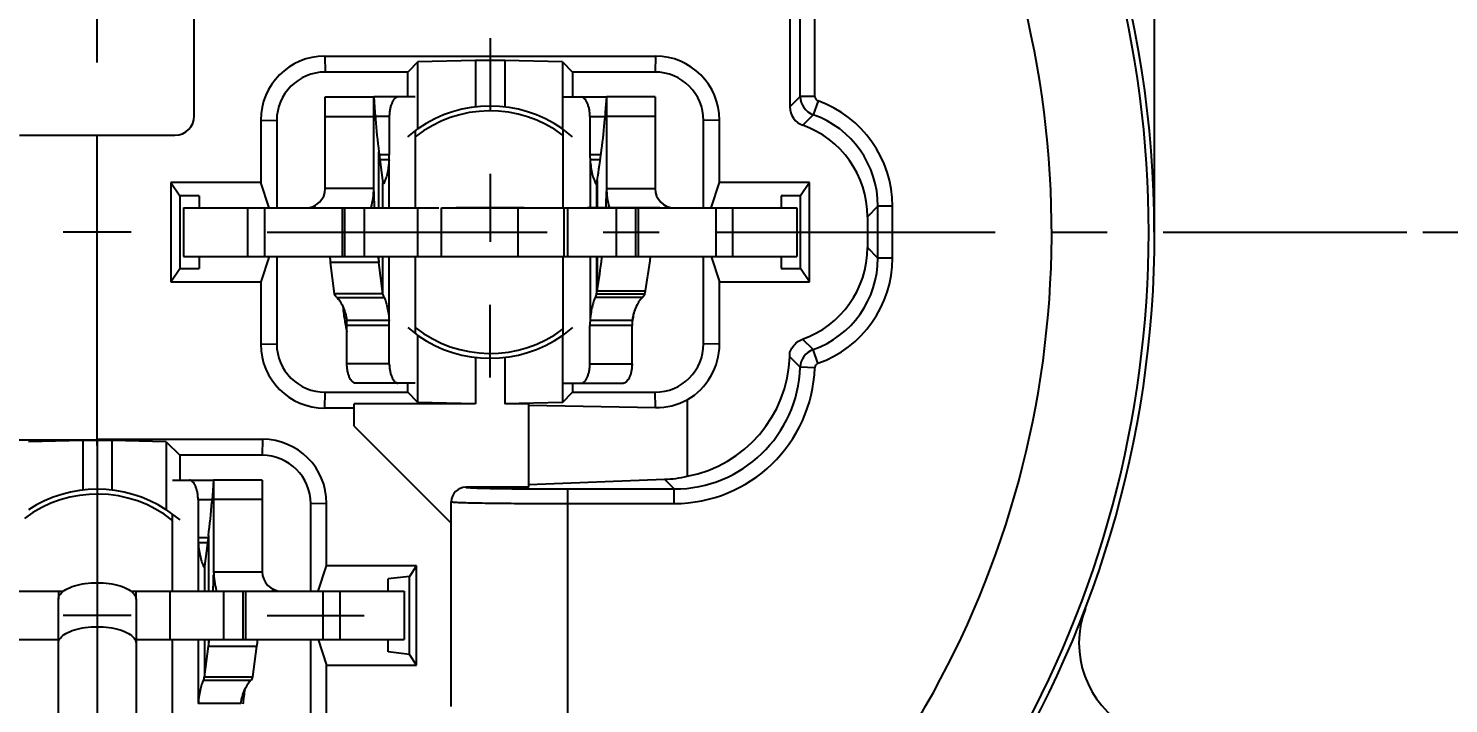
# Model space of a CAD drawing. Header units: millimetres. Extents: x 0 to 420, y 0 to 297.
# Drawn here: x 329.15 to 373.07, y 188.61 to 209.49 of the extents above; entities that cross this region are included whole.
import ezdxf

# ---------------------------------------------------------------- set-up
doc = ezdxf.new("R2010")
doc.units = ezdxf.units.MM
doc.header["$LTSCALE"] = 23.1
doc.linetypes.add('CENTER', pattern=[0.6, 0.375, -0.075, 0.075, -0.075])
doc.layers.get('0').update_dxf_attribs({"linetype": 'CONTINUOUS'})
for name, color, linetype in [('AUSFORMSCHRAEGEN', 7, 'CONTINUOUS'), ('BEZUGSACHSEN', 7, 'CONTINUOUS'), ('DEFAULT_1', 7, 'CENTER'), ('RUNDUNGEN', 7, 'CONTINUOUS'), ('ZEICHNUNGSBEMASSUNGEN', 7, 'CONTINUOUS')]:
    doc.layers.add(name, color=color, linetype=linetype)
doc.styles.get("Standard").update_dxf_attribs({"font": 'txt', "width": 0.7})
doc.dimstyles.new('DIMSTYLE_10', dxfattribs={"dimtxt": 3.5, "dimasz": 3.5, "dimexe": 0.18, "dimexo": 0.0625, "dimgap": 0.09, "dimtad": 1, "dimdec": 3, "dimlfac": 0.333333, "dimdsep": 46, "dimtxsty": 'STANDARD', "dimblk": '_FILLED', "dimblk1": '_FILLED', "dimblk2": '_FILLED', "dimcen": 0.09, "dimclrt": 5, "dimadec": 0, "dimazin": 0, "dimtp": 0.2, "dimtm": 0.2, "dimtfac": 1, "dimtdec": 3, "dimtofl": 0, "dimtmove": 0, "dimatfit": 3, "dimldrblk": '_FILLED', "dimfxl": 1, "dimtolj": 1, "dimarcsym": 0})
doc.dimstyles.new('DIMSTYLE_2', dxfattribs={"dimtxt": 3.5, "dimasz": 3.5, "dimexe": 0.18, "dimexo": 0.0625, "dimgap": 0.09, "dimtad": 1, "dimdec": 5, "dimlfac": 0.333333, "dimdsep": 46, "dimtxsty": 'STANDARD', "dimblk": '_FILLED', "dimblk1": '_FILLED', "dimblk2": '_FILLED', "dimcen": 0.09, "dimclrt": 5, "dimadec": 0, "dimazin": 0, "dimtp": 0.1, "dimtm": 0.1, "dimtfac": 1, "dimtdec": 5, "dimtofl": 0, "dimtmove": 0, "dimatfit": 3, "dimldrblk": '_FILLED', "dimfxl": 1, "dimtolj": 1, "dimarcsym": 0})

# ---------------------------------------------------------------- blocks, each defined once
blk = doc.blocks.new('_FILLED')
at = {"color": 0, "linetype": 'BYBLOCK'}
blk.add_solid([(0, 0), (-1, 0.125), (-1, -0.125)], dxfattribs=at)
blk = doc.blocks.new('*D3')
at = {"layer": 'ZEICHNUNGSBEMASSUNGEN', "color": 2, "linetype": 'CONTINUOUS'}
for p, q in [((361.478, 241.592), (386.585, 241.592)), ((385.085, 241.592), (385.085, 222.392)), ((385.085, 203.192), (385.085, 222.392)), ((372.278, 203.192), (386.585, 203.192))]:
    blk.add_line(p, q, dxfattribs=at)
at = {"layer": 'ZEICHNUNGSBEMASSUNGEN', "color": 2, "linetype": 'CONTINUOUS', "xscale": 3.5, "yscale": 3.5, "zscale": 3.5}
for p, rotation in [((385.085, 241.592), 90), ((385.085, 203.192), 270)]:
    blk.add_blockref('_FILLED', p, dxfattribs=dict(at, rotation=rotation))
at = {"layer": 'ZEICHNUNGSBEMASSUNGEN', "color": 5, "linetype": 'CONTINUOUS', "insert": (380.68, 222.392), "char_height": 3.5, "width": 28.5, "attachment_point": 2, "rotation": 90, "line_spacing_factor": 0.9}
blk.add_mtext('\\Q15.0;12,8{\\Ftxt.shx;\\W1.000000;\\H3.500000; }[.5039]', dxfattribs=at)
blk = doc.blocks.new('*D16')
at = {"layer": 'ZEICHNUNGSBEMASSUNGEN', "color": 2, "linetype": 'CONTINUOUS'}
for p, q in [((372.278, 203.192), (386.585, 203.192)), ((385.085, 203.192), (385.085, 184.442)), ((385.085, 165.692), (385.085, 184.442)), ((317.086, 165.692), (386.585, 165.692))]:
    blk.add_line(p, q, dxfattribs=at)
at = {"layer": 'ZEICHNUNGSBEMASSUNGEN', "color": 2, "linetype": 'CONTINUOUS', "xscale": 3.5, "yscale": 3.5, "zscale": 3.5}
for p, rotation in [((385.085, 203.192), 90.0000000087), ((385.085, 165.692), 270.0000000087)]:
    blk.add_blockref('_FILLED', p, dxfattribs=dict(at, rotation=rotation))
at = {"layer": 'ZEICHNUNGSBEMASSUNGEN', "color": 5, "linetype": 'CONTINUOUS', "insert": (380.68, 184.442), "char_height": 3.5, "width": 28, "attachment_point": 2, "rotation": 90, "line_spacing_factor": 0.9}
blk.add_mtext('\\Q15.0;12,5{\\Ftxt.shx;\\W1.000000;\\H3.500000; }[.4921]', dxfattribs=at)
blk = doc.blocks.new('*D17')
at = {"layer": 'ZEICHNUNGSBEMASSUNGEN', "color": 2, "linetype": 'CONTINUOUS'}
for p, q in [((293.778, 173.992), (293.778, 264.255)), ((331.278, 244.192), (331.278, 264.255)), ((293.778, 262.755), (312.528, 262.755)), ((331.278, 262.755), (312.528, 262.755))]:
    blk.add_line(p, q, dxfattribs=at)
at = {"layer": 'ZEICHNUNGSBEMASSUNGEN', "color": 2, "linetype": 'CONTINUOUS', "xscale": 3.5, "yscale": 3.5, "zscale": 3.5, "rotation": 180}
blk.add_blockref('_FILLED', (293.778, 262.755), dxfattribs=at)
at = {"layer": 'ZEICHNUNGSBEMASSUNGEN', "color": 2, "linetype": 'CONTINUOUS', "xscale": 3.5, "yscale": 3.5, "zscale": 3.5}
blk.add_blockref('_FILLED', (331.278, 262.755), dxfattribs=at)
at = {"layer": 'ZEICHNUNGSBEMASSUNGEN', "color": 5, "linetype": 'CONTINUOUS', "insert": (312.528, 267.161), "char_height": 3.5, "width": 26, "attachment_point": 2, "line_spacing_factor": 0.9}
blk.add_mtext('\\Q15.0;12,5{\\Ftxt.shx;\\W1.000000;\\H3.500000; }[.492]', dxfattribs=at)
blk = doc.blocks.new('*D20')
at = {"layer": 'ZEICHNUNGSBEMASSUNGEN', "color": 2, "linetype": 'CONTINUOUS'}
for p, q in [((293.778, 173.992), (293.778, 275.048)), ((369.678, 233.392), (369.678, 275.048)), ((293.778, 273.548), (331.728, 273.548)), ((369.678, 273.548), (331.728, 273.548))]:
    blk.add_line(p, q, dxfattribs=at)
at = {"layer": 'ZEICHNUNGSBEMASSUNGEN', "color": 2, "linetype": 'CONTINUOUS', "xscale": 3.5, "yscale": 3.5, "zscale": 3.5, "rotation": 180}
blk.add_blockref('_FILLED', (293.778, 273.548), dxfattribs=at)
at = {"layer": 'ZEICHNUNGSBEMASSUNGEN', "color": 2, "linetype": 'CONTINUOUS', "xscale": 3.5, "yscale": 3.5, "zscale": 3.5}
blk.add_blockref('_FILLED', (369.678, 273.548), dxfattribs=at)
at = {"layer": 'ZEICHNUNGSBEMASSUNGEN', "color": 5, "linetype": 'CONTINUOUS', "insert": (331.728, 277.954), "char_height": 3.5, "width": 26.5, "attachment_point": 2, "line_spacing_factor": 0.9}
blk.add_mtext('\\Q15.0;25,3{\\Ftxt.shx;\\W1.000000;\\H3.500000; }[.996]', dxfattribs=at)

msp = doc.modelspace()

# ---------------------------------------------------------------- linework, layer by layer
at = {"color": 7, "linetype": 'CONTINUOUS'}
for p, q in [((334.277938, 206.788131), (334.277938, 209.791801)), ((341.193835, 208.457698), (340.877938, 208.141801)), ((342.977938, 208.500475), (341.193835, 208.457698)), ((341.193835, 206.388484), (341.193835, 208.457698)), ((343.877938, 208.500475), (342.977938, 208.500475)), ((342.977938, 208.500475), (342.977938, 207.065752)), ((345.662041, 208.457698), (343.877938, 208.500475)), ((343.877938, 208.500475), (343.877938, 207.065752)), ((345.662041, 208.457698), (345.977938, 208.141801)), ((345.662041, 208.457698), (345.662041, 206.388484)), ((338.327938, 207.371226), (339.827938, 207.371226)), ((339.827938, 204.541801), (339.827938, 207.371226)), ((339.828045, 207.371226), (339.867062, 206.898967)), ((347.027831, 207.371226), (346.989035, 206.898966)), ((348.527938, 207.371226), (347.027938, 207.371226)), ((347.027938, 207.371226), (347.027938, 204.541801)), ((339.867062, 206.898967), (339.882919, 206.692588)), ((346.989035, 206.898966), (346.973267, 206.692588)), ((328.877938, 206.188131), (333.677938, 206.188131)), ((331.277938, 196.785305), (331.277938, 206.188131)), ((340.877938, 206.142648), (341.193835, 206.388484)), ((341.107836, 206.321559), (341.107836, 203.941801)), ((345.977938, 206.142648), (345.662041, 206.388484)), ((345.686096, 203.941801), (345.686096, 206.369764)), ((339.987846, 205.673207), (340.112274, 204.717051)), ((340.303193, 205.429207), (340.019598, 205.429207)), ((346.83586, 205.429207), (346.521908, 205.429207)), ((340.114128, 204.704517), (340.112737, 204.713597)), ((346.704672, 204.68755), (346.707451, 204.688769)), ((346.719246, 204.704517), (346.721123, 204.713597)), ((346.734865, 204.791724), (346.721748, 204.717051)), ((333.940475, 203.941801), (333.940475, 202.441801)), ((338.927938, 203.941801), (338.927938, 202.441801)), ((341.185247, 203.941801), (341.185247, 202.441801)), ((341.927938, 202.441801), (341.927938, 203.941801)), ((345.827938, 202.441801), (345.827938, 203.941801)), ((347.927938, 203.941801), (347.927938, 202.441801)), ((352.9154, 203.941801), (352.9154, 202.441801)), ((332.327938, 203.191801), (330.227938, 203.191801)), ((333.940475, 202.441801), (352.9154, 202.441801)), ((340.114128, 201.286194), (339.987846, 202.256597)), ((341.107836, 202.441801), (341.107836, 200.062042)), ((345.686096, 200.013838), (345.686096, 202.441801)), ((340.114128, 201.286194), (338.615042, 201.286194)), ((346.719246, 201.286194), (346.734865, 201.375114)), ((346.719246, 201.286194), (348.21758, 201.286194)), ((340.303193, 200.463244), (338.993172, 200.463244)), ((347.822905, 200.463244), (346.521908, 200.463244)), ((340.877938, 200.240953), (341.193835, 199.995117)), ((341.193835, 197.925904), (341.193835, 199.995117)), ((345.977938, 200.240953), (345.662041, 199.995117)), ((345.662041, 199.995117), (345.662041, 197.925904)), ((342.977938, 199.317849), (342.977938, 197.883126)), ((343.877938, 199.317849), (343.877938, 197.883126)), ((341.193835, 197.925904), (340.877938, 198.241801)), ((345.662041, 197.925904), (345.977938, 198.241801)), ((342.977938, 197.883126), (339.227938, 197.883126)), ((342.977938, 197.883126), (341.193835, 197.925904)), ((345.662041, 197.925904), (343.877938, 197.883126)), ((344.627938, 197.883126), (343.877938, 197.883126)), ((344.627938, 197.839928), (344.627938, 197.883126)), ((331.277938, 196.785305), (336.391664, 196.785305)), ((339.227938, 197.191801), (342.227938, 194.191801)), ((326.164668, 196.76868), (331.277938, 196.76868)), ((330.827938, 196.752579), (329.148447, 196.71231)), ((331.727938, 196.752579), (330.827938, 196.752579)), ((330.827938, 196.752579), (330.827938, 195.215752)), ((333.407428, 196.71231), (331.727938, 196.752579)), ((331.727938, 196.752579), (331.727938, 195.215752)), ((333.407428, 196.71231), (333.827938, 196.291801)), ((333.407428, 196.71231), (333.407428, 194.609104)), ((334.877831, 195.521226), (334.839035, 195.048966)), ((336.377938, 195.521226), (334.877938, 195.521226)), ((334.877938, 195.521226), (334.877938, 192.691801)), ((334.839035, 195.048966), (334.823267, 194.842588)), ((333.407428, 194.609104), (333.827938, 194.292648)), ((333.605685, 192.091801), (333.605685, 194.459905)), ((334.717116, 193.809165), (334.594515, 192.867051)), ((334.687191, 193.579207), (334.403596, 193.579207)), ((334.592661, 192.854517), (334.594051, 192.863597)), ((341.150237, 192.877378), (340.930303, 192.547436)), ((340.930303, 192.547436), (340.277938, 192.468878)), ((340.277938, 192.091801), (340.277938, 192.468878)), ((340.930303, 190.136166), (340.930303, 192.547436)), ((333.520628, 192.091801), (333.520628, 190.591801)), ((335.777938, 192.091801), (335.777938, 190.591801)), ((340.7654, 192.091801), (340.7654, 190.591801)), ((330.077938, 188.210508), (330.077938, 191.842314)), ((332.477938, 191.842314), (332.477938, 188.210508)), ((321.790475, 190.591801), (330.077938, 190.591801)), ((332.477938, 190.591801), (340.7654, 190.591801)), ((333.605685, 188.223696), (333.605685, 190.591801)), ((334.592661, 189.436194), (334.717116, 190.392555)), ((340.277938, 190.214723), (340.277938, 190.591801)), ((340.930303, 190.136166), (340.277938, 190.214723)), ((341.150237, 189.806223), (340.930303, 190.136166)), ((334.592661, 189.436194), (336.091747, 189.436194)), ((335.713617, 188.613244), (334.403596, 188.613244))]:
    msp.add_line(p, q, dxfattribs=at)
at = {"color": 3, "linetype": 'CONTINUOUS'}
for p, q in [((338.327938, 204.541801), (338.327938, 207.371226)), ((348.527938, 207.371226), (348.527938, 204.541801)), ((333.940475, 203.941801), (341.845067, 203.941801)), ((341.927951, 203.941801), (352.9154, 203.941801)), ((338.615042, 201.286194), (338.488759, 202.256597)), ((348.21758, 201.286194), (348.233199, 201.375114)), ((336.377938, 195.521226), (336.377938, 192.691801)), ((321.790475, 192.091801), (330.236868, 192.091801)), ((330.077938, 192.091801), (330.077938, 191.842314)), ((332.319007, 192.091801), (340.7654, 192.091801)), ((332.477938, 191.842314), (332.477938, 192.091801)), ((336.091747, 189.436194), (336.216202, 190.392555))]:
    msp.add_line(p, q, dxfattribs=at)
at = {"color": 9, "linetype": 'CONTINUOUS'}
for p, q in [((338.327938, 206.771226), (339.827938, 206.771226)), ((348.527938, 206.771226), (347.027938, 206.771226)), ((339.987846, 203.941801), (339.987846, 205.673207)), ((340.309926, 205.586333), (339.999151, 205.586333)), ((340.309926, 203.941801), (340.309926, 205.586333)), ((346.85687, 205.586333), (346.514116, 205.586333)), ((340.303193, 203.941801), (340.303193, 205.429207)), ((346.521908, 205.429207), (346.521908, 203.941801)), ((340.114128, 203.941801), (340.114128, 204.704517)), ((346.719246, 204.704517), (346.719246, 203.941801)), ((346.734865, 204.791724), (346.734865, 203.941801)), ((339.827938, 204.541801), (338.327938, 204.541801)), ((347.027938, 204.541801), (348.527938, 204.541801)), ((335.927938, 203.941801), (335.927938, 202.441801)), ((336.447553, 203.941801), (336.447553, 202.441801)), ((337.985911, 204.000091), (338.01367, 203.941801)), ((338.847553, 203.941801), (338.847553, 202.441801)), ((339.527938, 203.941801), (339.527938, 202.441801)), ((344.279938, 203.941801), (344.279938, 202.441801)), ((345.707938, 203.941801), (345.707938, 202.441801)), ((347.327938, 203.941801), (347.327938, 202.441801)), ((348.008322, 203.941801), (348.008322, 202.441801)), ((348.869964, 204.000091), (348.842205, 203.941801)), ((350.408322, 203.941801), (350.408322, 202.441801)), ((350.927938, 203.941801), (350.927938, 202.441801)), ((339.987846, 202.256597), (338.488759, 202.256597)), ((339.987846, 202.256597), (339.987846, 202.441801)), ((340.114128, 201.286194), (340.114128, 202.441801)), ((340.303193, 200.463244), (340.303193, 202.441801)), ((340.309926, 200.306118), (340.309926, 202.441801)), ((346.521908, 202.441801), (346.521908, 200.463244)), ((346.719246, 202.441801), (346.719246, 201.286194)), ((346.734865, 202.441801), (346.734865, 201.375114)), ((338.684555, 201.175401), (340.148884, 201.175401)), ((348.141406, 201.175401), (346.681159, 201.175401)), ((346.734865, 201.375114), (348.233199, 201.375114)), ((340.309926, 200.306118), (338.999904, 200.306118)), ((347.816968, 200.306118), (346.514116, 200.306118)), ((336.377938, 194.921226), (334.877938, 194.921226)), ((334.707638, 193.736333), (334.39597, 193.736333)), ((334.717116, 193.809165), (334.717116, 192.091801)), ((334.403596, 193.579207), (334.403596, 192.091801)), ((334.592661, 192.854517), (334.592661, 192.091801)), ((334.877938, 192.691801), (336.377938, 192.691801)), ((335.177938, 192.091801), (335.177938, 190.591801)), ((335.858322, 192.091801), (335.858322, 190.591801)), ((336.719964, 192.150091), (336.692205, 192.091801)), ((338.258322, 192.091801), (338.258322, 190.591801)), ((338.777938, 192.091801), (338.777938, 190.591801)), ((334.403596, 190.591801), (334.403596, 188.613244)), ((334.592661, 190.591801), (334.592661, 189.436194)), ((334.717116, 190.591801), (334.717116, 190.392555)), ((334.717116, 190.392555), (336.216202, 190.392555)), ((336.022234, 189.325401), (334.557904, 189.325401))]:
    msp.add_line(p, q, dxfattribs=at)
at = {"color": 7, "linetype": 'CONTINUOUS'}
for centre, radius, start, end in [((343.427938, 203.191801), 3.9, 55.0510111, 124.9489889), ((333.677938, 206.788131), 0.6, 270, 360), ((359.10202, 208.155754), 19.274717, 184.3535787, 187.4001445), ((327.516747, 208.167402), 19.512335, 350.0375774, 355.6652393), ((338.481244, 205.585983), 1.828682, 355.0818984, 0.010975), ((348.098608, 205.586157), 1.584492, 179.9936269, 185.6846891), ((340.530267, 204.771388), 0.42151, 187.4067161, 187.8803374), ((346.407404, 204.772208), 0.319147, 349.4175984, 350.0476664), ((337.727938, 204.541801), 2.1, 343.8542354, 360), ((358.81831, 204.72128), 18.990376, 180.8220223, 182.3525277), ((327.921116, 204.721339), 19.106826, 357.6630602, 359.1828128), ((349.127938, 204.541801), 2.1, 180, 196.1004937), ((359.281047, 204.760219), 19.454968, 186.8444235, 187.3937865), ((327.274107, 204.785526), 19.757327, 350.060101, 353.0642008), ((327.49441, 204.756885), 19.535178, 353.0695625, 353.1937903), ((338.481256, 200.306469), 1.82867, 359.9890083, 4.9181184), ((348.086932, 200.306873), 1.572817, 174.2941702, 180.0275139), ((343.427938, 203.191801), 3.9, 235.0510111, 304.9489889), ((331.277938, 191.341801), 3.9, 56.9053898, 123.0946102), ((315.495725, 196.30571), 19.382843, 352.5996422, 355.6708842), ((336.014882, 193.736152), 1.618912, 179.9935854, 185.5632644), ((334.176522, 192.921388), 0.42151, 352.1196626, 352.5932839), ((315.780324, 192.871269), 19.097618, 357.6628885, 359.1826286), ((336.977938, 192.691801), 2.1, 180, 196.1004937), ((315.317508, 192.910037), 19.562272, 352.6060633, 353.1938375)]:
    msp.add_arc(centre, radius, start, end, dxfattribs=at)
at = {"color": 3, "linetype": 'CONTINUOUS'}
for centre, radius, start, end in [((337.727938, 204.541801), 0.6, 270, 360), ((349.127938, 204.541801), 0.6, 180, 270), ((357.67572, 204.760661), 19.349672, 186.8831702, 187.4355678), ((328.886978, 204.784895), 19.644412, 350.0042514, 353.1495382), ((345.246532, 201.521971), 6.403655, 185.7659319, 189.5973083), ((345.413485, 201.548057), 6.57262, 189.5788817, 189.8757849), ((345.472405, 201.558455), 6.632451, 189.8769846, 190.952593), ((345.598183, 201.58302), 6.760605, 190.954455, 192.5561246), ((337.171235, 200.306469), 1.82867, 359.9890083, 4.9181184), ((349.876353, 200.306979), 2.059385, 175.6482301, 180.0239483), ((341.21164, 201.55477), 6.716823, 350.2802681, 350.6276029), ((341.333111, 201.535314), 6.593806, 350.6225179, 352.6719808), ((336.977938, 192.691801), 0.6, 180, 270), ((316.922854, 192.910474), 19.456958, 352.5645183, 353.1555219), ((329.500188, 189.671624), 6.376914, 350.3480741, 354.522268)]:
    msp.add_arc(centre, radius, start, end, dxfattribs=at)
at = {"color": 7, "linetype": 'CONTINUOUS'}
for points, knots in [([(340.303193, 205.429207), (340.298565, 205.348821), (340.28296, 205.199102), (340.249678, 205.029437), (340.225778, 204.930187), (340.218171, 204.902572)], [0, 0, 0, 0, 0.454742637, 0.840957966, 1, 1, 1, 1]), ([(346.521908, 205.429207), (346.526639, 205.3488), (346.542578, 205.19913), (346.576761, 205.029009), (346.601296, 204.930184), (346.609157, 204.902542)], [0, 0, 0, 0, 0.454293797, 0.840372945, 1, 1, 1, 1]), ([(340.218171, 204.902572), (340.211098, 204.876899), (340.192833, 204.818134), (340.164916, 204.763389), (340.139311, 204.680978), (340.125381, 204.688239), (340.124625, 204.688717)], [0, 0, 0, 0, 0.32632178, 0.78206476, 0.988178387, 1, 1, 1, 1]), ([(346.609157, 204.902542), (346.616426, 204.876987), (346.635317, 204.818117), (346.664627, 204.761703), (346.690723, 204.683121), (346.704672, 204.68755)], [0, 0, 0, 0, 0.327802867, 0.788498905, 1, 1, 1, 1]), ([(340.148884, 201.175401), (340.13936, 201.193074), (340.123681, 201.228965), (340.115756, 201.26743), (340.114128, 201.286194)], [0, 0, 0, 0, 0.515972165, 1, 1, 1, 1]), ([(340.148884, 201.175401), (340.165502, 201.144564), (340.197314, 201.060367), (340.242252, 200.906723), (340.282085, 200.701084), (340.298363, 200.547131), (340.303193, 200.463244)], [0, 0, 0, 0, 0.143491281, 0.366804729, 0.655806743, 1, 1, 1, 1]), ([(346.681159, 201.175401), (346.663732, 201.144747), (346.630656, 201.060564), (346.584332, 200.906884), (346.54349, 200.70117), (346.526844, 200.547151), (346.521908, 200.463244)], [0, 0, 0, 0, 0.144162802, 0.367620235, 0.656358982, 1, 1, 1, 1]), ([(346.681159, 201.175401), (346.691191, 201.193048), (346.707908, 201.228831), (346.717041, 201.267371), (346.719246, 201.286194)], [0, 0, 0, 0, 0.517172124, 1, 1, 1, 1]), ([(334.403596, 193.579207), (334.408225, 193.498814), (334.423831, 193.349086), (334.457115, 193.179414), (334.481018, 193.080162), (334.488626, 193.052547)], [0, 0, 0, 0, 0.454757857, 0.840967449, 1, 1, 1, 1]), ([(334.488626, 193.052547), (334.495698, 193.026875), (334.513963, 192.968115), (334.541875, 192.913376), (334.567484, 192.830978), (334.581409, 192.838237), (334.582165, 192.838716)], [0, 0, 0, 0, 0.326343331, 0.782086785, 0.988181174, 1, 1, 1, 1]), ([(330.077938, 190.482852), (330.077938, 190.538639), (330.135477, 190.666849), (330.322107, 190.801332), (330.587166, 190.907445), (330.915878, 190.974605), (331.277938, 190.998006), (331.639997, 190.974605), (331.968709, 190.907445), (332.233769, 190.801332), (332.420398, 190.666849), (332.477938, 190.538639), (332.477938, 190.482852)], [0, 0, 0, 0, 0.060164034, 0.13977234, 0.243381841, 0.36639556, 0.5, 0.63360444, 0.756618159, 0.86022766, 0.939835966, 1, 1, 1, 1]), ([(334.557904, 189.325401), (334.541288, 189.294566), (334.509478, 189.210375), (334.464539, 189.056736), (334.424705, 188.851094), (334.408426, 188.697136), (334.403596, 188.613244)], [0, 0, 0, 0, 0.143479647, 0.366783928, 0.655788139, 1, 1, 1, 1]), ([(334.557904, 189.325401), (334.567429, 189.343074), (334.583108, 189.378965), (334.591033, 189.41743), (334.592661, 189.436194)], [0, 0, 0, 0, 0.515972165, 1, 1, 1, 1])]:
    msp.add_open_spline(points, degree=3, knots=knots, dxfattribs=at)
for points in [[(340.124625, 204.688717), (340.11974, 204.691808), (340.114822, 204.698431), (340.114128, 204.704517)], [(346.707451, 204.688769), (346.712848, 204.691757), (346.718279, 204.698236), (346.719246, 204.704517)], [(334.582165, 192.838716), (334.587049, 192.841807), (334.591967, 192.848431), (334.592661, 192.854517)]]:
    msp.add_open_spline(points, degree=3, dxfattribs=at)
at = {"color": 3, "linetype": 'CONTINUOUS'}
for points, knots in [([(338.684555, 201.175401), (338.666758, 201.191913), (338.63668, 201.224897), (338.618443, 201.266589), (338.615042, 201.286194)], [0, 0, 0, 0, 0.549570296, 1, 1, 1, 1]), ([(338.684555, 201.175401), (338.719524, 201.142955), (338.787712, 201.05213), (338.879456, 200.889464), (338.954407, 200.686883), (338.984459, 200.538904), (338.993172, 200.463244)], [0, 0, 0, 0, 0.181609698, 0.427903763, 0.710054506, 1, 1, 1, 1]), ([(348.141406, 201.175401), (348.104954, 201.143341), (348.034093, 201.052728), (347.93949, 200.889863), (347.862577, 200.687114), (347.831813, 200.538944), (347.822905, 200.463244)], [0, 0, 0, 0, 0.183673634, 0.43031871, 0.711606096, 1, 1, 1, 1]), ([(348.141406, 201.175401), (348.151336, 201.184134), (348.183742, 201.215251), (348.210295, 201.255086), (348.21758, 201.286194)], [0, 0, 0, 0, 0.292732256, 1, 1, 1, 1]), ([(330.077938, 191.842314), (330.077938, 191.898101), (330.135477, 192.02631), (330.322107, 192.160794), (330.587166, 192.266907), (330.915878, 192.334067), (331.277938, 192.357468), (331.639997, 192.334067), (331.968709, 192.266907), (332.233769, 192.160794), (332.420398, 192.02631), (332.477938, 191.898101), (332.477938, 191.842314)], [0, 0, 0, 0, 0.060164034, 0.13977234, 0.243381841, 0.36639556, 0.5, 0.63360444, 0.756618159, 0.86022766, 0.939835966, 1, 1, 1, 1]), ([(336.022234, 189.325401), (335.987262, 189.292953), (335.919072, 189.202122), (335.827326, 189.03945), (335.752379, 188.836872), (335.722329, 188.688899), (335.713617, 188.613244)], [0, 0, 0, 0, 0.181623396, 0.427926656, 0.710073467, 1, 1, 1, 1]), ([(336.022234, 189.325401), (336.04003, 189.341913), (336.070108, 189.374897), (336.088346, 189.416589), (336.091747, 189.436194)], [0, 0, 0, 0, 0.549570296, 1, 1, 1, 1])]:
    msp.add_open_spline(points, degree=3, knots=knots, dxfattribs=at)
at = {"layer": 'AUSFORMSCHRAEGEN', "color": 7, "linetype": 'CONTINUOUS'}
for p, q in [((340.877938, 207.371226), (340.877938, 208.141801)), ((345.977938, 208.141801), (345.977938, 207.371226)), ((336.334433, 206.655527), (336.334433, 204.727378)), ((350.521442, 204.727378), (350.521442, 206.655527)), ((333.555639, 204.727378), (333.555639, 201.656223)), ((336.334433, 204.727378), (333.555639, 204.727378)), ((333.555639, 204.727378), (333.827938, 204.318878)), ((336.596239, 203.941801), (336.334433, 204.727378)), ((350.259636, 203.941801), (350.521442, 204.727378)), ((353.300237, 204.727378), (350.521442, 204.727378)), ((353.300237, 204.727378), (353.027938, 204.318878)), ((353.300237, 201.656223), (353.300237, 204.727378)), ((334.427938, 204.318878), (333.827938, 204.318878)), ((333.827938, 204.318878), (333.827938, 202.064723)), ((334.427938, 204.318878), (334.427938, 203.941801)), ((353.027938, 204.318878), (352.427938, 204.318878)), ((352.427938, 204.318878), (352.427938, 203.941801)), ((353.027938, 202.064723), (353.027938, 204.318878)), ((333.555639, 201.656223), (333.827938, 202.064723)), ((333.827938, 202.064723), (334.427938, 202.064723)), ((334.427938, 202.441801), (334.427938, 202.064723)), ((336.596239, 202.441801), (336.334433, 201.656223)), ((350.259636, 202.441801), (350.521442, 201.656223)), ((352.427938, 202.441801), (352.427938, 202.064723)), ((352.427938, 202.064723), (353.027938, 202.064723)), ((353.300237, 201.656223), (353.027938, 202.064723)), ((333.555639, 201.656223), (336.334433, 201.656223)), ((336.334433, 201.656223), (336.334433, 199.728074)), ((350.521442, 201.656223), (353.300237, 201.656223)), ((350.521442, 199.728074), (350.521442, 201.656223)), ((340.877938, 198.241801), (340.877938, 198.521226)), ((345.977938, 198.521226), (345.977938, 198.241801)), ((339.227938, 197.191801), (339.227938, 197.883126)), ((344.627938, 195.304639), (344.627938, 197.839928)), ((333.827938, 196.291801), (333.827938, 195.521226)), ((338.371442, 192.877378), (338.371442, 194.805527)), ((338.109636, 192.091801), (338.371442, 192.877378)), ((341.150237, 192.877378), (338.371442, 192.877378)), ((341.150237, 189.806223), (341.150237, 192.877378)), ((338.109636, 190.591801), (338.371442, 189.806223)), ((338.371442, 189.806223), (341.150237, 189.806223)), ((338.371442, 187.878074), (338.371442, 189.806223))]:
    msp.add_line(p, q, dxfattribs=at)
at = {"layer": 'BEZUGSACHSEN', "color": 7, "linetype": 'CENTER'}
for p, q in [((343.427938, 209.191801), (343.427938, 206.942101)), ((338.177938, 203.941801), (340.427638, 203.941801)), ((348.677938, 203.941801), (346.428238, 203.941801)), ((343.427938, 198.691801), (343.427938, 200.941501)), ((331.277938, 196.591801), (331.277938, 199.591801)), ((336.527938, 191.341801), (339.527938, 191.341801))]:
    msp.add_line(p, q, dxfattribs=at)
at = {"layer": 'BEZUGSACHSEN', "color": 7, "linetype": 'CONTINUOUS'}
for p, q in [((343.427938, 204.991801), (343.427938, 202.891801)), ((344.477938, 203.941801), (342.377938, 203.941801)), ((331.277938, 192.391801), (331.277938, 190.291801)), ((332.327938, 191.341801), (330.227938, 191.341801))]:
    msp.add_line(p, q, dxfattribs=at)
for centre, start, end in [((343.427938, 203.191801), 52.9524081, 128.2663505), ((343.427938, 203.191801), 231.7336495, 307.0475919), ((331.277938, 191.341801), 51.5773968, 126.8894862)]:
    msp.add_arc(centre, 3.75, start, end, dxfattribs=at)
at = {"layer": 'DEFAULT_1', "color": 7, "linetype": 'CENTER'}
for p, q in [((331.277938, 208.441801), (331.277938, 243.691801)), ((336.527938, 203.191801), (371.777938, 203.191801)), ((331.277938, 196.785305), (331.277938, 162.691801))]:
    msp.add_line(p, q, dxfattribs=at)
at = {"layer": 'RUNDUNGEN', "color": 7, "linetype": 'CONTINUOUS'}
for p, q in [((363.977938, 203.191801), (363.977938, 217.474602)), ((352.695419, 212.410859), (352.695419, 207.064021)), ((338.314211, 208.635305), (348.541664, 208.635305)), ((340.877938, 208.141801), (338.327769, 208.141801)), ((348.528106, 208.141801), (345.977938, 208.141801)), ((341.107709, 207.371226), (339.827938, 207.371226)), ((345.686201, 207.371226), (347.027938, 207.371226)), ((336.827938, 206.641969), (336.827938, 203.941801)), ((340.309926, 206.771226), (340.309926, 205.586333)), ((346.514116, 206.771226), (346.514116, 205.586333)), ((350.027938, 203.941801), (350.027938, 206.641969)), ((355.095419, 203.670252), (355.095419, 202.713349)), ((336.827938, 202.441801), (336.827938, 199.741632)), ((350.027938, 199.741632), (350.027938, 202.441801)), ((340.309926, 199.121226), (340.309926, 200.306118)), ((346.514116, 199.121226), (346.514116, 200.306118)), ((338.327769, 198.241801), (340.877938, 198.241801)), ((341.107709, 198.521226), (339.259284, 198.521226)), ((345.686201, 198.521226), (347.552326, 198.521226)), ((345.977938, 198.241801), (348.528106, 198.241801)), ((339.227938, 197.748296), (338.314211, 197.748296)), ((344.627938, 197.839928), (348.541159, 197.766693)), ((349.524168, 198.009294), (349.524168, 195.642892)), ((336.378106, 196.291801), (333.827938, 196.291801)), ((333.605816, 195.521226), (334.877938, 195.521226)), ((344.627938, 195.391041), (348.822286, 195.548046)), ((344.627938, 195.304639), (342.677947, 195.304639)), ((334.39597, 194.921226), (334.39597, 193.736333)), ((337.877938, 192.091801), (337.877938, 194.791969)), ((342.227938, 188.524411), (342.227938, 194.85457)), ((337.877938, 187.891632), (337.877938, 190.591801))]:
    msp.add_line(p, q, dxfattribs=at)
at = {"layer": 'RUNDUNGEN', "color": 9, "linetype": 'CONTINUOUS'}
for p, q in [((353.02022, 207.388822), (353.02022, 212.479306)), ((353.470151, 207.388822), (353.470151, 212.479306)), ((338.314211, 208.635305), (338.327769, 208.141801)), ((348.541664, 208.635305), (348.528106, 208.141801)), ((352.695419, 207.064021), (353.02022, 207.388822)), ((353.470151, 207.388822), (353.02022, 207.388822)), ((353.570151, 207.247415), (353.420257, 206.82323)), ((336.334433, 206.655527), (336.827938, 206.641969)), ((340.309926, 206.771226), (339.882919, 206.771226)), ((346.514116, 206.771226), (346.973267, 206.771226)), ((350.521442, 206.655527), (350.027938, 206.641969)), ((353.095419, 206.498393), (353.420258, 206.823232)), ((355.42022, 203.995053), (355.095419, 203.670252)), ((355.870151, 203.995053), (355.42022, 203.995053)), ((355.42022, 202.388548), (355.42022, 203.995053)), ((355.870151, 202.388548), (355.870151, 203.995053)), ((355.42022, 202.388548), (355.095419, 202.713349)), ((355.870151, 202.388548), (355.42022, 202.388548)), ((353.41803, 199.559583), (353.093191, 199.884422)), ((336.334433, 199.728074), (336.827938, 199.741632)), ((350.521442, 199.728074), (350.027938, 199.741632)), ((353.56759, 199.135282), (353.41801, 199.55964)), ((340.309926, 199.121226), (338.999904, 199.121226)), ((346.514116, 199.121226), (347.816968, 199.121226)), ((353.017908, 199.014509), (352.693102, 199.339315)), ((353.467568, 198.999005), (353.017917, 199.014509)), ((338.314211, 197.748296), (338.327769, 198.241801)), ((348.541159, 197.766693), (348.528106, 198.241801)), ((336.391664, 196.785305), (336.378106, 196.291801)), ((349.120814, 195.249518), (348.822286, 195.548046)), ((345.827938, 195.249518), (349.120814, 195.249518)), ((345.827938, 185.625142), (345.827938, 195.249518)), ((349.120814, 194.799587), (349.120814, 195.249518)), ((334.39597, 194.921226), (334.823267, 194.921226)), ((338.371442, 194.805527), (337.877938, 194.791969)), ((345.827938, 194.799587), (349.120814, 194.799587))]:
    msp.add_line(p, q, dxfattribs=at)
at = {"layer": 'RUNDUNGEN', "color": 3, "linetype": 'CONTINUOUS'}
for p, q in [((338.999904, 199.121226), (338.999904, 200.306118)), ((347.816968, 199.121226), (347.816968, 200.306118))]:
    msp.add_line(p, q, dxfattribs=at)
at = {"layer": 'RUNDUNGEN', "color": 9, "linetype": 'CONTINUOUS'}
for centre, radius, start, end in [((331.277938, 203.191801), 32.516769, 297.8331711, 56.463563), ((331.277938, 203.191801), 29.516883, 302.5755319, 60.6225411), ((353.620288, 207.388979), 0.600068, 180.0149407, 250.5280257), ((353.620148, 207.388828), 0.149993, 180.0022643, 250.5290329), ((352.420907, 203.995269), 3.449234, 359.9964165, 70.5375898), ((352.421088, 203.995451), 2.99912, 359.9924099, 70.5396258), ((352.421087, 202.388149), 2.99912, 289.4152763, 0.0076206), ((352.420899, 202.388322), 3.449235, 289.4174537, 0.003746), ((353.617616, 198.993677), 0.60007, 109.4269506, 178.0105118), ((349.121251, 199.148482), 3.898952, 269.9935723, 358.0308571), ((349.121075, 199.148655), 4.349057, 269.996562, 358.0280835), ((353.617474, 198.993829), 0.149993, 109.4255553, 178.0225933), ((345.804765, 361.760718), 166.511195, 269.54442346, 270.0079735)]:
    msp.add_arc(centre, radius, start, end, dxfattribs=at)
at = {"layer": 'RUNDUNGEN', "color": 7, "linetype": 'CONTINUOUS'}
for centre, radius, start, end in [((331.277938, 203.191801), 32.688322, 0, 35.0552722), ((338.314215, 206.655523), 1.979783, 90.0001156, 179.9998844), ((348.54166, 206.655523), 1.979783, 0.0001156, 89.9998844), ((338.327772, 206.641966), 1.499836, 90.0001156, 179.9998844), ((348.528103, 206.641966), 1.499836, 0.0001156, 89.9998844), ((331.277938, 203.191801), 32.7, 294.1785711, 0.0000006), ((338.314215, 199.728078), 1.979783, 180.0001156, 269.9998844), ((338.327772, 199.741635), 1.499836, 180.0001156, 269.9998844), ((348.528103, 199.741635), 1.499836, 270.0001156, 359.9998844), ((348.54166, 199.728078), 1.979783, 299.75356, 359.9998845), ((336.39166, 194.805523), 1.979783, 0.0001156, 89.9998844), ((336.378103, 194.791966), 1.499836, 0.0001156, 89.9998844), ((342.677982, 194.854599), 0.450042, 90.0043782, 180.0036651), ((364.639786, 190.484437), 3, 159.1484101, 240.6918908)]:
    msp.add_arc(centre, radius, start, end, dxfattribs=at)
for centre, major_axis, ratio, start_param, end_param in [((353.29551, 207.064204), (0.424393, 0.424393), 0.99969546, 2.356346783, 3.587198503), ((352.094962, 203.669338), (2.121967, 2.121967), 0.99969546, -0.78524587, 0.445605849), ((352.094962, 202.714263), (2.121967, -2.121967), 0.99969546, -0.446393166, 0.78524587), ((348.794825, 199.474914), (2.758557, -2.758557), 0.99969546, -0.59746072, 0.750779928), ((348.576915, 199.728561), (1.861608, -0.624977), 0.999147627, -1.265368398, -0.743742666), ((348.821141, 199.448598), (1.463074, 3.647463), 0.949567148, -2.741600338, -2.553815188)]:
    msp.add_ellipse(centre, major_axis=major_axis, ratio=ratio, start_param=start_param, end_param=end_param, dxfattribs=at)
for points, knots in [([(340.577175, 207.371226), (340.560704, 207.371226), (340.524457, 207.361497), (340.475923, 207.324587), (340.430602, 207.267903), (340.389936, 207.192971), (340.355714, 207.102327), (340.329776, 206.999194), (340.313579, 206.887428), (340.309926, 206.810325), (340.309926, 206.771226)], [0, 0, 0, 0, 0.070450876, 0.154455765, 0.257037855, 0.378771491, 0.517695281, 0.67042912, 0.832757477, 1, 1, 1, 1]), ([(346.514116, 206.771226), (346.514116, 206.810327), (346.510397, 206.887449), (346.493911, 206.999238), (346.467497, 207.102395), (346.432631, 207.193065), (346.391163, 207.268022), (346.344904, 207.324725), (346.295322, 207.361582), (346.258453, 207.371226), (346.241647, 207.371226)], [0, 0, 0, 0, 0.166496104, 0.328156412, 0.480372113, 0.618997902, 0.74072533, 0.843663824, 0.928435902, 1, 1, 1, 1]), ([(352.695419, 199.473726), (352.711862, 199.537062), (352.787632, 199.647911), (352.912674, 199.799435), (353.031426, 199.862651), (353.093191, 199.884422)], [0, 0, 0, 0, 0.334149157, 0.665574987, 1, 1, 1, 1]), ([(352.693102, 199.339315), (352.69387, 199.361581), (352.706412, 199.405811), (352.689727, 199.451804), (352.695419, 199.473726)], [0, 0, 0, 0, 0.495888011, 1, 1, 1, 1]), ([(340.309926, 199.121226), (340.309926, 199.082126), (340.313579, 199.005021), (340.329776, 198.893253), (340.355717, 198.790118), (340.389939, 198.699474), (340.430605, 198.624544), (340.475926, 198.567862), (340.524458, 198.530954), (340.560704, 198.521226), (340.577175, 198.521226)], [0, 0, 0, 0, 0.16724497, 0.329578299, 0.482316418, 0.621240763, 0.742971098, 0.845548568, 0.929550235, 1, 1, 1, 1]), ([(346.241647, 198.521226), (346.258454, 198.521226), (346.295323, 198.53087), (346.344907, 198.567728), (346.391167, 198.624435), (346.432634, 198.699393), (346.4675, 198.790064), (346.493912, 198.893219), (346.510397, 199.005004), (346.514116, 199.082125), (346.514116, 199.121226)], [0, 0, 0, 0, 0.071565224, 0.156340536, 0.259283637, 0.381014338, 0.519639552, 0.671850978, 0.833506332, 1, 1, 1, 1]), ([(334.39597, 194.921226), (334.39597, 194.960325), (334.392334, 195.037425), (334.376211, 195.149189), (334.350392, 195.252318), (334.316334, 195.342956), (334.275874, 195.417878), (334.230794, 195.474554), (334.182532, 195.511475), (334.146446, 195.521226), (334.130062, 195.521226)], [0, 0, 0, 0, 0.16743742, 0.329943781, 0.482816369, 0.621817832, 0.743549452, 0.84603461, 0.929838099, 1, 1, 1, 1])]:
    msp.add_open_spline(points, degree=3, knots=knots, dxfattribs=at)
at = {"layer": 'RUNDUNGEN', "color": 3, "linetype": 'CONTINUOUS'}
for points, knots in [([(339.259284, 198.521226), (339.243747, 198.521226), (339.20912, 198.531277), (339.162988, 198.568133), (339.119182, 198.624611), (339.079387, 198.699411), (339.045565, 198.789996), (339.019754, 198.893134), (339.003564, 199.00495), (338.999904, 199.0821), (338.999904, 199.121226)], [0, 0, 0, 0, 0.067024528, 0.149183552, 0.251267543, 0.373431192, 0.513354802, 0.667407754, 0.831212832, 1, 1, 1, 1]), ([(347.816968, 199.121226), (347.816968, 199.082097), (347.813243, 199.004927), (347.796762, 198.893087), (347.770475, 198.789923), (347.736006, 198.699312), (347.695406, 198.624487), (347.65066, 198.567986), (347.603459, 198.531176), (347.568202, 198.521226), (347.552326, 198.521226)], [0, 0, 0, 0, 0.168029924, 0.331158929, 0.484686759, 0.624304481, 0.746453412, 0.848888746, 0.93182391, 1, 1, 1, 1])]:
    msp.add_open_spline(points, degree=3, knots=knots, dxfattribs=at)
at = {"layer": 'RUNDUNGEN', "color": 9, "linetype": 'CONTINUOUS'}
for points, knots in [([(342.678145, 195.304639), (342.677599, 195.300807), (342.705613, 195.298852), (342.741687, 195.291567), (342.841951, 195.287329), (342.983191, 195.280214), (343.189076, 195.274291), (343.449416, 195.268137), (343.761099, 195.262783), (344.110523, 195.258196), (344.354871, 195.255839), (344.480797, 195.2548)], [0, 0, 0, 0, 0.006434819, 0.030558235, 0.079783266, 0.159643743, 0.272898506, 0.418934164, 0.593812376, 0.790661613, 1, 1, 1, 1]), ([(342.227938, 194.85457), (342.227938, 194.849884), (342.260186, 194.850286), (342.30333, 194.840296), (342.418425, 194.837922), (342.581342, 194.829834), (342.817282, 194.824363), (343.115307, 194.818064), (343.471439, 194.812794), (343.870288, 194.808211), (344.293612, 194.804656), (344.719665, 194.80211), (345.126481, 194.800525), (345.493689, 194.79974), (345.722993, 194.799587), (345.827938, 194.799587)], [0, 0, 0, 0, 0.00390313, 0.018014481, 0.046541348, 0.092587866, 0.157677278, 0.241418969, 0.341541295, 0.454113975, 0.573732371, 0.694135882, 0.80900368, 0.912586935, 1, 1, 1, 1])]:
    msp.add_open_spline(points, degree=3, knots=knots, dxfattribs=at)

# ---------------------------------------------------------------- dimensions: what is measured, and where the dimension line sits
at = {"layer": 'ZEICHNUNGSBEMASSUNGEN', "color": 2, "linetype": 'CONTINUOUS'}
dim = msp.add_linear_dim(base=(369.677938, 273.548248), p1=(293.777938, 173.991801), p2=(369.677938, 233.391801), dimstyle='DIMSTYLE_10', dxfattribs=at)
dim.commit()
dim.dimension.update_dxf_attribs({"geometry": '*D20', "text_midpoint": (328.915438, 276.204115), "dimtype": 160})
for base, p1, p2, angle, dimstyle, picture, middle in [((293.777938, 262.754819), (331.277938, 244.191801), (293.777938, 173.991801), 180, 'DIMSTYLE_10', '*D17', (309.840438, 265.410686)), ((385.085485, 241.591801), (372.277938, 203.191801), (361.477938, 241.591801), 90, 'DIMSTYLE_2', '*D3', (383.997876, 219.93331)), ((385.085485, 203.191801), (317.086444, 165.691801), (372.277938, 203.191801), 90, 'DIMSTYLE_10', '*D16', (383.969872, 182.039185))]:
    dim = msp.add_linear_dim(base=base, p1=p1, p2=p2, angle=angle, dimstyle=dimstyle, dxfattribs=at)
    dim.commit()
    dim.dimension.update_dxf_attribs({"geometry": picture, "text_midpoint": middle, "dimtype": 160})

doc.saveas('drawing.dxf')
